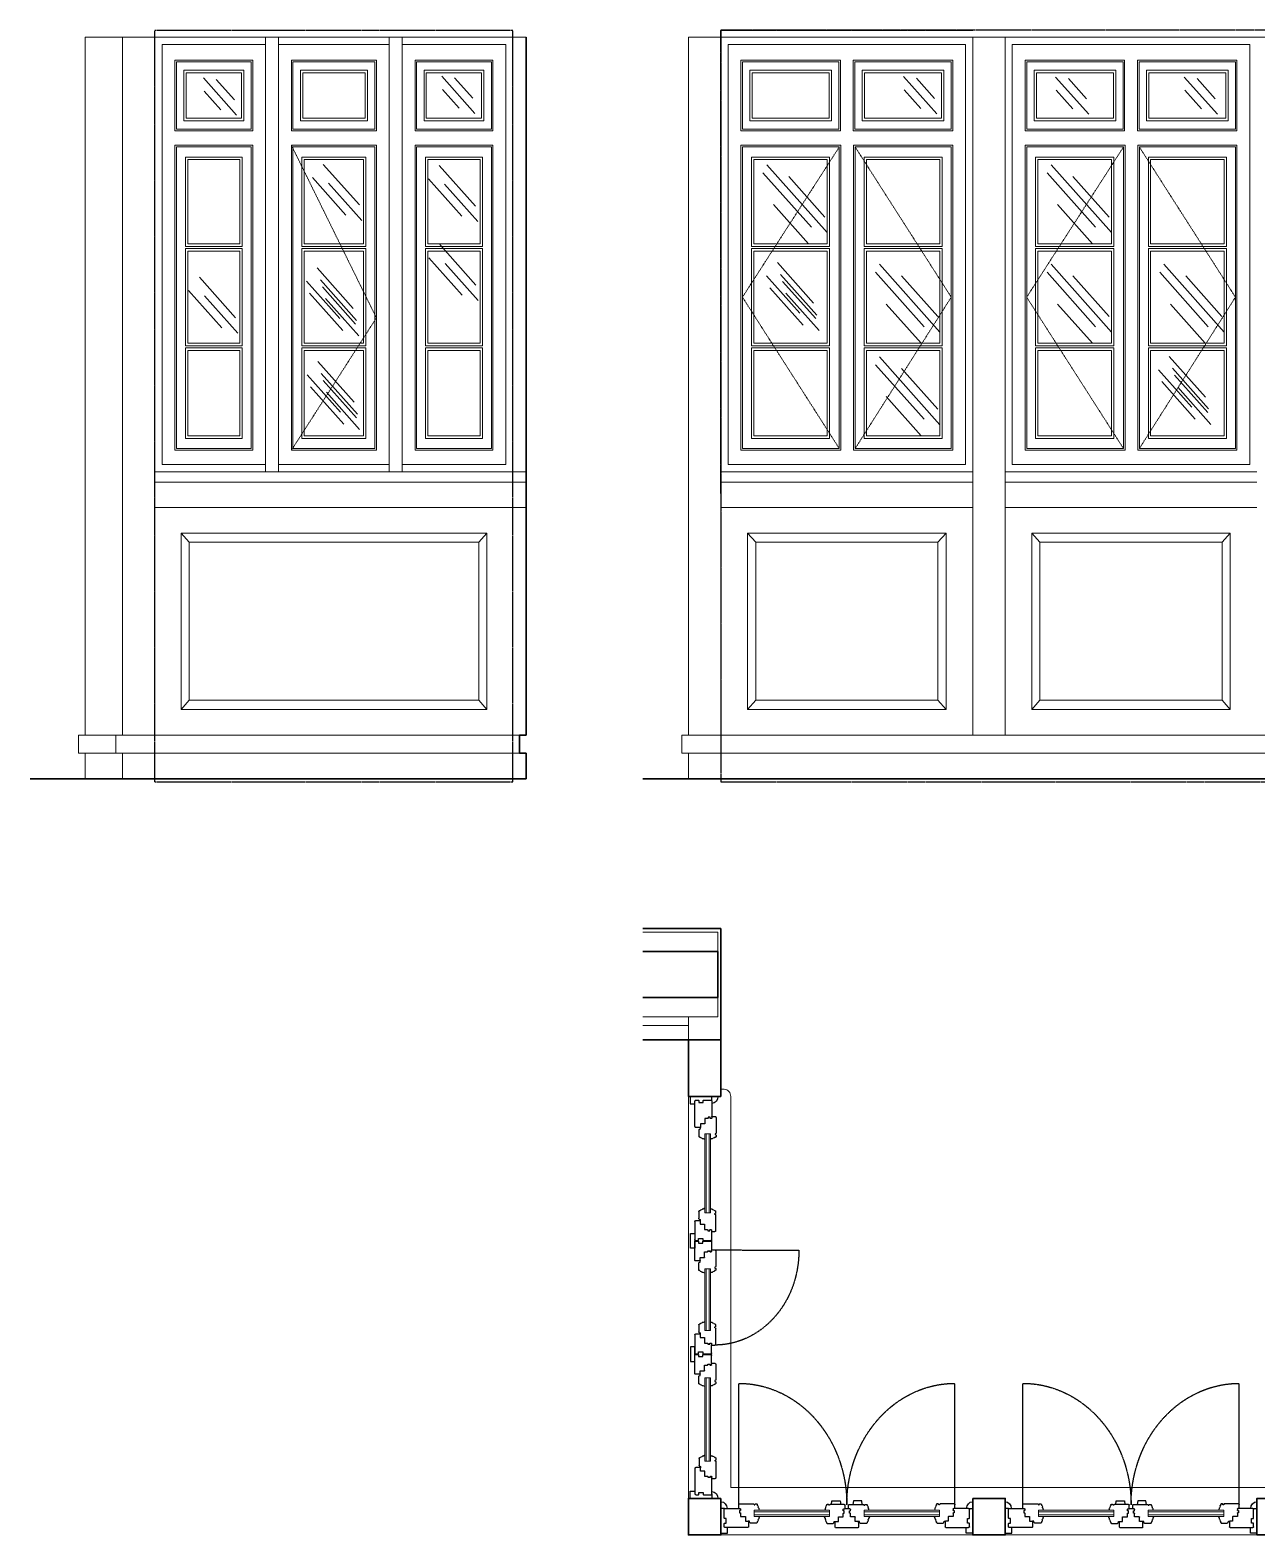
# Model space of a CAD drawing. Header units: inches. Extents: x -6116765 to 6074085, y -988255 to 3489801.
# Drawn here: x -1827500 to -849413, y 1199295 to 2399139 of the extents above; entities that cross this region are included whole.
import ezdxf

# ---------------------------------------------------------------- set-up
doc = ezdxf.new("R2010")
doc.units = ezdxf.units.IN
doc.linetypes.add('HIDDEN', pattern=[0.375, 0.25, -0.125])
for name, color, linetype, lineweight in [('0_11mm_Line_Weight', 8, 'Continuous', 9), ('0_18mm_Line_Weight', 1, 'Continuous', 18), ('0_35mm_Line_Weight', 4, 'Continuous', 35), ('Window_Elevations', 1, 'Continuous', 18), ('Window_Frames', 250, 'Continuous', 25), ('Window_Glass', 1, 'Continuous', 18), ('Window_Pivot_Lines', 91, 'Continuous', 9)]:
    doc.layers.add(name, color=color, linetype=linetype, lineweight=lineweight)
for name, color, linetype in [('Doors_swing', 8, 'Continuous'), ('HATCH', 7, 'Continuous'), ('Structural_Concrete', 250, 'Continuous'), ('Wall', 7, 'Continuous')]:
    doc.layers.add(name, color=color, linetype=linetype)

# ---------------------------------------------------------------- blocks, each defined once
blk = doc.blocks.new('A$C02976811')
at = {"layer": 'HATCH', "color": 8}
for p, q in [((0, 38.8), (235.5, 274.3)), ((8.9, 92.5), (150.2, 233.8)), ((61.9, 57.5), (251.5, 247.1)), ((73.7, 0), (210, 136.3))]:
    blk.add_line(p, q, dxfattribs=at)
blk = doc.blocks.new('A$C61F03520')
at = {"layer": 'HATCH', "color": 8}
for p, q in [((8.9, 53.7), (150.2, 195)), ((0, 0), (129.5, 129.5)), ((61.9, 18.7), (192, 148.8))]:
    blk.add_line(p, q, dxfattribs=at)
blk = doc.blocks.new('A$C7A1C2CAE')
at = {"layer": '0_11mm_Line_Weight'}
for p in [(12.7, 41.3), (0, 0)]:
    blk.add_blockref('A$C61F03520', p, dxfattribs=at)
blk = doc.blocks.new('A$C18D36F85')
at = {"layer": 'HATCH', "color": 8}
for p, q in [((0, 0), (129.5, 129.5)), ((8.9, 53.7), (79.6, 124.4)), ((61.9, 18.7), (126.9, 83.8))]:
    blk.add_line(p, q, dxfattribs=at)
blk = doc.blocks.new('doors_windows_set')
at = {"layer": '0_11mm_Line_Weight'}
for p, q in [((5144.2, 10433.3), (5144.2, 8007.6)), ((5271.2, 10433.3), (5271.2, 8007.6)), ((7065.6, 10433.3), (7065.6, 8922)), ((7497.2, 10433.3), (7497.2, 8922)), ((7548, 10433.3), (7548, 8922)), ((7979.7, 10433.3), (7979.7, 8922)), ((8030.5, 10433.3), (8030.5, 8922)), ((8589.1, 8007.6), (8589.1, 10433.3)), ((4189.8, 10407.9), (4189.8, 8947.4)), ((5116.5, 10407.9), (4189.8, 10407.9)), ((5116.5, 8947.4), (5116.5, 10407.9)), ((5298.9, 10407.9), (5298.9, 8947.4)), ((6225.6, 10407.9), (5298.9, 10407.9)), ((6225.6, 8947.4), (6225.6, 10407.9)), ((7093.3, 8947.4), (7093.3, 10407.9)), ((7497.2, 10407.9), (7093.3, 10407.9)), ((7979.7, 10407.9), (7548, 10407.9)), ((8434.4, 10407.9), (8030.5, 10407.9)), ((8434.4, 8947.4), (8434.4, 10407.9)), ((4189.8, 8947.4), (5116.5, 8947.4)), ((5298.9, 8947.4), (6225.6, 8947.4)), ((7093.3, 8947.4), (7497.2, 8947.4)), ((7548, 8947.4), (7979.7, 8947.4)), ((8030.5, 8947.4), (8434.4, 8947.4)), ((5144.2, 8922), (4162.1, 8922)), ((6253.3, 8922), (5271.2, 8922)), ((7013.8, 8922), (8462.1, 8922)), ((8462.1, 8922), (7065.6, 8922)), ((5144.2, 8887), (4162.1, 8887)), ((6253.3, 8887), (5271.2, 8887)), ((7013.8, 8887), (8462.1, 8887)), ((5144.2, 8798.1), (4162.1, 8798.1)), ((6253.3, 8798.1), (5271.2, 8798.1)), ((7013.8, 8798.1), (8462.1, 8798.1)), ((4266, 8096.5), (4266, 8709.2)), ((4297.7, 8677.5), (4266, 8709.2)), ((4266, 8709.2), (5040.3, 8709.2)), ((5008.6, 8677.5), (5040.3, 8709.2)), ((5040.3, 8709.2), (5040.3, 8096.5)), ((5375.1, 8096.5), (5375.1, 8709.2)), ((5406.9, 8677.5), (5375.1, 8709.2)), ((5375.1, 8709.2), (6149.4, 8709.2)), ((6117.7, 8677.5), (6149.4, 8709.2)), ((6149.4, 8709.2), (6149.4, 8096.5)), ((7167.2, 8709.2), (8360.5, 8709.2)), ((7167.2, 8709.2), (7167.2, 8096.5)), ((7198.9, 8677.5), (7167.2, 8709.2)), ((8328.8, 8677.5), (8360.5, 8709.2)), ((8360.5, 8709.2), (8360.5, 8096.5)), ((4297.7, 8128.2), (4297.7, 8677.5)), ((4297.7, 8677.5), (5008.6, 8677.5)), ((5008.6, 8677.5), (5008.6, 8128.2)), ((5406.9, 8128.2), (5406.9, 8677.5)), ((5406.9, 8677.5), (6117.7, 8677.5)), ((6117.7, 8677.5), (6117.7, 8128.2)), ((7198.9, 8677.5), (8328.8, 8677.5)), ((7198.9, 8677.5), (7198.9, 8128.2)), ((8328.8, 8677.5), (8328.8, 8128.2)), ((4266, 8096.5), (4297.7, 8128.2)), ((5008.6, 8128.2), (4297.7, 8128.2)), ((5040.3, 8096.5), (5008.6, 8128.2)), ((5375.1, 8096.5), (5406.9, 8128.2)), ((6117.7, 8128.2), (5406.9, 8128.2)), ((6149.4, 8096.5), (6117.7, 8128.2)), ((7198.9, 8128.2), (7167.2, 8096.5)), ((8328.8, 8128.2), (7198.9, 8128.2)), ((8328.8, 8128.2), (8360.5, 8096.5)), ((5040.3, 8096.5), (4266, 8096.5)), ((6149.4, 8096.5), (5375.1, 8096.5)), ((8360.5, 8096.5), (7167.2, 8096.5)), ((2925.9, 8007.6), (6380.3, 8007.6)), ((8589.1, 8007.6), (7039.2, 8007.6)), ((8589.1, 8007.6), (8614.5, 8007.6)), ((8614.5, 8007.6), (8614.5, 7944.1)), ((8614.5, 8007.6), (8735.1, 8007.6)), ((2925.9, 7944.1), (6380.3, 7944.1)), ((7039.2, 7944.1), (8589.1, 7944.1)), ((8614.5, 7944.1), (8589.1, 7944.1)), ((8589.1, 7944.1), (8589.1, 7855.2)), ((8614.5, 7944.1), (8735.1, 7944.1))]:
    blk.add_line(p, q, dxfattribs=at)
for points in [[(4239.8, 10107.6), (4628.1, 10107.6), (4628.1, 10353.4), (4239.8, 10353.4)], [(4245.8, 10113.6), (4622.1, 10113.6), (4622.1, 10347.4), (4245.8, 10347.4)], [(4274.8, 10142.6), (4593.1, 10142.6), (4593.1, 10318.4), (4274.8, 10318.4)], [(4283.8, 10151.6), (4584.1, 10151.6), (4584.1, 10309.4), (4283.8, 10309.4)], [(4678.1, 10107.6), (5066.5, 10107.6), (5066.5, 10353.4), (4678.1, 10353.4)], [(4684.1, 10113.6), (5060.5, 10113.6), (5060.5, 10347.4), (4684.1, 10347.4)], [(4713.1, 10142.6), (5031.5, 10142.6), (5031.5, 10318.4), (4713.1, 10318.4)], [(4722.1, 10151.6), (5022.5, 10151.6), (5022.5, 10309.4), (4722.1, 10309.4)], [(5348.9, 10107.6), (5737.3, 10107.6), (5737.3, 10353.4), (5348.9, 10353.4)], [(5354.9, 10113.6), (5731.3, 10113.6), (5731.3, 10347.4), (5354.9, 10347.4)], [(5383.9, 10142.6), (5702.3, 10142.6), (5702.3, 10318.4), (5383.9, 10318.4)], [(5392.9, 10151.6), (5693.3, 10151.6), (5693.3, 10309.4), (5392.9, 10309.4)], [(5787.3, 10107.6), (6175.6, 10107.6), (6175.6, 10353.4), (5787.3, 10353.4)], [(5793.3, 10113.6), (6169.6, 10113.6), (6169.6, 10347.4), (5793.3, 10347.4)], [(5822.3, 10142.6), (6140.6, 10142.6), (6140.6, 10318.4), (5822.3, 10318.4)], [(5831.3, 10151.6), (6131.6, 10151.6), (6131.6, 10309.4), (5831.3, 10309.4)], [(7143.3, 10107.6), (7447.2, 10107.6), (7447.2, 10353.4), (7143.3, 10353.4)], [(7149.3, 10113.6), (7441.2, 10113.6), (7441.2, 10347.4), (7149.3, 10347.4)], [(7178.3, 10142.6), (7412.2, 10142.6), (7412.2, 10318.4), (7178.3, 10318.4)], [(7187.3, 10151.6), (7403.2, 10151.6), (7403.2, 10309.4), (7187.3, 10309.4)], [(7598, 10107.6), (7929.7, 10107.6), (7929.7, 10353.4), (7598, 10353.4)], [(7604, 10113.6), (7923.7, 10113.6), (7923.7, 10347.4), (7604, 10347.4)], [(7633, 10142.6), (7894.7, 10142.6), (7894.7, 10318.4), (7633, 10318.4)], [(7642, 10151.6), (7885.7, 10151.6), (7885.7, 10309.4), (7642, 10309.4)], [(8384.4, 10107.6), (8080.5, 10107.6), (8080.5, 10353.4), (8384.4, 10353.4)], [(8378.4, 10113.6), (8086.5, 10113.6), (8086.5, 10347.4), (8378.4, 10347.4)], [(8349.4, 10142.6), (8115.5, 10142.6), (8115.5, 10318.4), (8349.4, 10318.4)], [(8340.4, 10151.6), (8124.5, 10151.6), (8124.5, 10309.4), (8340.4, 10309.4)], [(4239.8, 8997.4), (4626.7, 8997.4), (4626.7, 10057.6), (4239.8, 10057.6)], [(4245.8, 9003.4), (4620.7, 9003.4), (4620.7, 10051.6), (4245.8, 10051.6)], [(4676.7, 8997.4), (5066.5, 8997.4), (5066.5, 10057.6), (4676.7, 10057.6)], [(4682.7, 9003.4), (5060.5, 9003.4), (5060.5, 10051.6), (4682.7, 10051.6)], [(5348.9, 8997.4), (5735.8, 8997.4), (5735.8, 10057.6), (5348.9, 10057.6)], [(5354.9, 9003.4), (5729.8, 9003.4), (5729.8, 10051.6), (5354.9, 10051.6)], [(5785.8, 8997.4), (6175.6, 8997.4), (6175.6, 10057.6), (5785.8, 10057.6)], [(5791.8, 9003.4), (6169.6, 9003.4), (6169.6, 10051.6), (5791.8, 10051.6)], [(7143.3, 8997.4), (7447.2, 8997.4), (7447.2, 10057.6), (7143.3, 10057.6)], [(7149.3, 9003.4), (7441.2, 9003.4), (7441.2, 10051.6), (7149.3, 10051.6)], [(7598, 8997.4), (7929.7, 8997.4), (7929.7, 10057.6), (7598, 10057.6)], [(7604, 9003.4), (7923.7, 9003.4), (7923.7, 10051.6), (7604, 10051.6)], [(8384.4, 8997.4), (8080.5, 8997.4), (8080.5, 10057.6), (8384.4, 10057.6)], [(8378.4, 9003.4), (8086.5, 9003.4), (8086.5, 10051.6), (8378.4, 10051.6)], [(4280.8, 9706.1), (4585.7, 9706.1), (4585.7, 10016.6), (4280.8, 10016.6)], [(4289.8, 9715.1), (4576.7, 9715.1), (4576.7, 10007.6), (4289.8, 10007.6)], [(5025.5, 9706.1), (4720.6, 9706.1), (4720.6, 10016.6), (5025.5, 10016.6)], [(5016.5, 9715.1), (4729.6, 9715.1), (4729.6, 10007.6), (5016.5, 10007.6)], [(5389.9, 9706.1), (5694.8, 9706.1), (5694.8, 10016.6), (5389.9, 10016.6)], [(5398.9, 9715.1), (5685.8, 9715.1), (5685.8, 10007.6), (5398.9, 10007.6)], [(6134.6, 9706.1), (5829.8, 9706.1), (5829.8, 10016.6), (6134.6, 10016.6)], [(6125.6, 9715.1), (5838.8, 9715.1), (5838.8, 10007.6), (6125.6, 10007.6)], [(7184.3, 9706.1), (7406.2, 9706.1), (7406.2, 10016.6), (7184.3, 10016.6)], [(7193.3, 9715.1), (7397.2, 9715.1), (7397.2, 10007.6), (7193.3, 10007.6)], [(7639, 9706.1), (7888.7, 9706.1), (7888.7, 10016.6), (7639, 10016.6)], [(7648, 9715.1), (7879.7, 9715.1), (7879.7, 10007.6), (7648, 10007.6)], [(8343.4, 9706.1), (8121.5, 9706.1), (8121.5, 10016.6), (8343.4, 10016.6)], [(8334.4, 9715.1), (8130.5, 9715.1), (8130.5, 10007.6), (8334.4, 10007.6)], [(4280.8, 9360.4), (4585.7, 9360.4), (4585.7, 9698.7), (4280.8, 9698.7)], [(4289.8, 9369.4), (4576.7, 9369.4), (4576.7, 9689.7), (4289.8, 9689.7)], [(5025.5, 9360.4), (4720.6, 9360.4), (4720.6, 9698.7), (5025.5, 9698.7)], [(5016.5, 9369.4), (4729.6, 9369.4), (4729.6, 9689.7), (5016.5, 9689.7)], [(5389.9, 9360.4), (5694.8, 9360.4), (5694.8, 9698.7), (5389.9, 9698.7)], [(5398.9, 9369.4), (5685.8, 9369.4), (5685.8, 9689.7), (5398.9, 9689.7)], [(6134.6, 9360.4), (5829.8, 9360.4), (5829.8, 9698.7), (6134.6, 9698.7)], [(6125.6, 9369.4), (5838.8, 9369.4), (5838.8, 9689.7), (6125.6, 9689.7)], [(7184.3, 9360.4), (7406.2, 9360.4), (7406.2, 9698.7), (7184.3, 9698.7)], [(7193.3, 9369.4), (7397.2, 9369.4), (7397.2, 9689.7), (7193.3, 9689.7)], [(7639, 9360.4), (7888.7, 9360.4), (7888.7, 9698.7), (7639, 9698.7)], [(7648, 9369.4), (7879.7, 9369.4), (7879.7, 9689.7), (7648, 9689.7)], [(8343.4, 9360.4), (8121.5, 9360.4), (8121.5, 9698.7), (8343.4, 9698.7)], [(8334.4, 9369.4), (8130.5, 9369.4), (8130.5, 9689.7), (8334.4, 9689.7)], [(4280.8, 9038.4), (4585.7, 9038.4), (4585.7, 9353), (4280.8, 9353)], [(4289.8, 9047.4), (4576.7, 9047.4), (4576.7, 9344), (4289.8, 9344)], [(5025.5, 9038.4), (4720.6, 9038.4), (4720.6, 9353), (5025.5, 9353)], [(5016.5, 9047.4), (4729.6, 9047.4), (4729.6, 9344), (5016.5, 9344)], [(5389.9, 9038.4), (5694.8, 9038.4), (5694.8, 9353), (5389.9, 9353)], [(5398.9, 9047.4), (5685.8, 9047.4), (5685.8, 9344), (5398.9, 9344)], [(6134.6, 9038.4), (5829.8, 9038.4), (5829.8, 9353), (6134.6, 9353)], [(6125.6, 9047.4), (5838.8, 9047.4), (5838.8, 9344), (6125.6, 9344)], [(7184.3, 9038.4), (7406.2, 9038.4), (7406.2, 9353), (7184.3, 9353)], [(7193.3, 9047.4), (7397.2, 9047.4), (7397.2, 9344), (7193.3, 9344)], [(7639, 9038.4), (7888.7, 9038.4), (7888.7, 9353), (7639, 9353)], [(7648, 9047.4), (7879.7, 9047.4), (7879.7, 9344), (7648, 9344)], [(8343.4, 9038.4), (8121.5, 9038.4), (8121.5, 9353), (8343.4, 9353)], [(8334.4, 9047.4), (8130.5, 9047.4), (8130.5, 9344), (8334.4, 9344)]]:
    blk.add_lwpolyline(points, close=True, dxfattribs=at)
at = {"layer": '0_18mm_Line_Weight'}
for p, q in [((6557.9, 7322.4), (6265.8, 7322.4)), ((6265.8, 7255.4), (6265.8, 7322.4)), ((6265.8, 7095.4), (6265.8, 7028.4)), ((6265.8, 7028.4), (6557.9, 7028.4)), ((6380.3, 6948.4), (6380.3, 7028.4)), ((6380.3, 6998.4), (6557.9, 6998.4)), ((6380.3, 5354.2), (6380.3, 6750.7)), ((6215.2, 5392.3), (3091, 5392.3)), ((5144.2, 5227.2), (4162.1, 5227.2)), ((6253.3, 5227.2), (5271.2, 5227.2))]:
    blk.add_line(p, q, dxfattribs=at)
blk.add_lwpolyline([(6215.2, 5392.3), (6215.2, 6750.7, -0.414214), (6240.6, 6776.1), (6253.3, 6776.1)], format="xyb", dxfattribs=at)
at = {"layer": '0_35mm_Line_Weight'}
for p, q in [((7013.8, 10433.3), (7013.8, 8007.6)), ((7013.8, 8007.6), (7039.2, 8007.6)), ((7039.2, 8007.6), (7039.2, 7944.1)), ((7039.2, 7944.1), (7013.8, 7944.1)), ((7013.8, 7944.1), (7013.8, 7855.2)), ((6557.9, 7855.2), (2748.4, 7855.2)), ((8949.4, 7855.2), (7013.8, 7855.2)), ((6557.9, 7334.9), (6253.3, 7334.9)), ((6253.3, 6948.4), (6253.3, 7334.9)), ((6265.8, 7255.4), (6557.9, 7255.4)), ((6265.8, 7095.4), (6265.8, 7255.4)), ((6557.9, 7095.4), (6265.8, 7095.4)), ((6253.3, 6750.7), (6253.3, 6948.4)), ((6253.3, 6948.4), (6557.9, 6948.4)), ((6380.3, 6948.4), (6380.3, 6750.7)), ((6380.3, 6750.7), (6253.3, 6750.7))]:
    blk.add_line(p, q, dxfattribs=at)
for points in [[(4035.1, 5354.2), (4162.1, 5354.2), (4162.1, 5227.2), (4035.1, 5227.2)], [(5271.2, 5354.2), (5144.2, 5354.2), (5144.2, 5227.2), (5271.2, 5227.2)], [(6253.3, 5354.2), (6380.3, 5354.2), (6380.3, 5227.2), (6253.3, 5227.2)]]:
    blk.add_lwpolyline(points, close=True, dxfattribs=at)
at = {"layer": 'Doors_swing', "color": 8, "linetype": 'HIDDEN', "ltscale": 7}
for p, q in [((6276.5, 6217.7), (5949.5, 6217)), ((4231.2, 5331.9), (4231.2, 5753.9)), ((5075.1, 5331.9), (5075.1, 5753.9)), ((5340.3, 5331.9), (5340.3, 5753.9)), ((6184.3, 5331.9), (6184.3, 5753.9))]:
    blk.add_line(p, q, dxfattribs=at)
for centre, radius, start, end in [((6277.1, 6214.7), 327.6, 179.5995, 269.9989), ((4231.2, 5331.9), 422, 359.996, 90.004), ((5075.1, 5331.9), 422, 90.0007, 179.9993), ((5340.3, 5331.9), 422, 0.0007, 89.9993), ((6184.3, 5331.9), 422, 90.0007, 179.9993)]:
    blk.add_arc(centre, radius, start, end, dxfattribs=at)
at = {"layer": 'Structural_Concrete', "color": 2, "linetype": 'HIDDEN', "ltscale": 10}
for p, q in [((6253.3, 10457.9), (5271.2, 10457.9)), ((6253.3, 8847), (6253.3, 10457.9)), ((7065.6, 7845.2), (7065.6, 10457.9)), ((8462.1, 10457.9), (7065.6, 10457.9)), ((8462.1, 7845.2), (8462.1, 10457.9)), ((8462.1, 7845.2), (7065.6, 7845.2))]:
    blk.add_line(p, q, dxfattribs=at)
blk.add_lwpolyline([(3052.9, 10457.9), (6253.3, 10457.9), (6253.3, 7845.2), (3052.9, 7845.2)], close=True, dxfattribs=at)
at = {"layer": 'Window_Elevations', "color": 2}
for p, q in [((2925.9, 10433.3), (6380.3, 10433.3)), ((6253.3, 10433.3), (6253.3, 8007.6)), ((6380.3, 10433.3), (6380.3, 8007.6)), ((7013.8, 10433.3), (8735.1, 10433.3)), ((7065.6, 10433.3), (7065.6, 8922)), ((8462.1, 10433.3), (8462.1, 8007.6)), ((8735.1, 10433.3), (8735.1, 8007.6)), ((3052.9, 8007.6), (6253.3, 8007.6)), ((6380.3, 8007.6), (6405.7, 8007.6)), ((6405.7, 8007.6), (6405.7, 7944.1)), ((8735.1, 8007.6), (8760.5, 8007.6)), ((8760.5, 8007.6), (8760.5, 7944.1)), ((6405.7, 7944.1), (6380.3, 7944.1)), ((6380.3, 7944.1), (6380.3, 7855.2)), ((8760.5, 7944.1), (8735.1, 7944.1)), ((8735.1, 7944.1), (8735.1, 7855.2))]:
    blk.add_line(p, q, dxfattribs=at)
at = {"layer": 'Window_Frames'}
for p, q in [((6288.9, 6737.3), (6288.9, 6750.7)), ((6290.1, 6282.3), (6290.1, 6216.7)), ((6335.2, 6319.3), (6353.2, 6319.2)), ((6355.9, 6316.2), (6355.9, 6253.5)), ((6323.9, 6250.6), (6293.1, 6250.7)), ((6323.9, 6248.4), (6293.1, 6248.3)), ((6340.9, 6257.5), (6323.9, 6257.6)), ((6323.9, 6257.6), (6323.9, 6250.6)), ((6323.9, 6241.4), (6323.9, 6248.4)), ((6340.9, 6241.5), (6323.9, 6241.4)), ((6340.9, 6250.5), (6340.9, 6257.5)), ((6352.9, 6250.5), (6340.9, 6250.5)), ((6352.9, 6248.5), (6340.9, 6248.5)), ((6340.9, 6248.5), (6340.9, 6241.5)), ((6355.9, 6182.8), (6355.9, 6245.5)), ((6335.2, 6179.7), (6353.2, 6179.8)), ((6335.2, 5925.2), (6353.2, 5925.1)), ((6355.9, 5922.1), (6355.9, 5859.4)), ((6290.1, 5822.6), (6290.1, 5888.1)), ((6340.9, 5863.4), (6323.9, 5863.5)), ((6323.9, 5863.5), (6323.9, 5856.5)), ((6340.9, 5856.4), (6340.9, 5863.4)), ((6323.9, 5856.5), (6293.1, 5856.6)), ((6323.9, 5854.3), (6293.1, 5854.1)), ((6323.9, 5847.3), (6323.9, 5854.3)), ((6340.9, 5847.3), (6323.9, 5847.3)), ((6352.9, 5856.4), (6340.9, 5856.4)), ((6352.9, 5854.4), (6340.9, 5854.3)), ((6340.9, 5854.3), (6340.9, 5847.3)), ((6355.9, 5788.7), (6355.9, 5851.4)), ((6335.2, 5785.6), (6353.2, 5785.6)), ((6288.9, 5367.6), (6288.9, 5354.2)), ((4175.5, 5318.6), (4162.1, 5318.6)), ((4645.2, 5317.4), (4661.1, 5317.4)), ((5130.8, 5318.6), (5144.2, 5318.6)), ((5284.6, 5318.6), (5271.2, 5318.6)), ((5754.3, 5317.4), (5770.3, 5317.4)), ((6239.9, 5318.6), (6253.3, 5318.6))]:
    blk.add_line(p, q, dxfattribs=at)
for points in [[(6374, 6750.7), (6374, 6725.3), (6354.9, 6725.3)], [(4593.3, 5333.4), (4595.2, 5345.7), (4627.2, 5345.6), (4629.1, 5333.4)], [(4713, 5333.4), (4711.1, 5345.7), (4679.1, 5345.6), (4677.2, 5333.4)], [(5702.4, 5333.4), (5704.3, 5345.7), (5736.3, 5345.6), (5738.2, 5333.4)], [(5822.1, 5333.4), (5820.2, 5345.7), (5788.2, 5345.6), (5786.3, 5333.4)], [(6374, 5354.2), (6374, 5379.6), (6354.9, 5379.6)], [(4162.1, 5233.5), (4187.5, 5233.5), (4187.5, 5252.6)], [(5144.2, 5233.5), (5118.8, 5233.5), (5118.8, 5252.6)], [(5271.2, 5233.5), (5296.6, 5233.5), (5296.6, 5252.6)], [(6253.3, 5233.5), (6227.9, 5233.5), (6227.9, 5252.6)]]:
    blk.add_lwpolyline(points, dxfattribs=at)
for points in [[(6288.9, 6680.7), (6288.9, 6676.7, 0.414214), (6290.9, 6674.7), (6294.9, 6674.7, 0.414214), (6295.9, 6675.7), (6295.9, 6678.7), (6303.9, 6678.7), (6303.9, 6675.7, 0.414214), (6304.9, 6674.7), (6315.9, 6674.7), (6315.9, 6656.6, 0.414214), (6316.9, 6655.6), (6332.9, 6655.6), (6332.9, 6644.6, 0.414214), (6333.9, 6643.6), (6351.9, 6643.6, 0.414214), (6354.9, 6646.6), (6354.9, 6735, 0.414214), (6351.9, 6738), (6340.9, 6738), (6339.9, 6737), (6339.9, 6730), (6322.9, 6730), (6322.9, 6737), (6321.9, 6738), (6291.9, 6738, 0.414214), (6288.9, 6735)], [(6288.9, 5424.2), (6288.9, 5428.2, -0.414214), (6290.9, 5430.2), (6294.9, 5430.2, -0.414214), (6295.9, 5429.2), (6295.9, 5426.2), (6303.9, 5426.2), (6303.9, 5429.2, -0.414214), (6304.9, 5430.2), (6315.9, 5430.2), (6315.9, 5448.2, -0.414214), (6316.9, 5449.2), (6332.9, 5449.2), (6332.9, 5460.3, -0.414214), (6333.9, 5461.3), (6351.9, 5461.3, -0.414214), (6354.9, 5458.3), (6354.9, 5369.9, -0.414214), (6351.9, 5366.9), (6340.9, 5366.9), (6339.9, 5367.9), (6339.9, 5374.9), (6322.9, 5374.9), (6322.9, 5367.9), (6321.9, 5366.9), (6291.9, 5366.9, -0.414214), (6288.9, 5369.9)], [(4232.2, 5318.6), (4236.2, 5318.6, -0.414214), (4238.2, 5316.6), (4238.2, 5312.6, -0.414214), (4237.2, 5311.6), (4234.2, 5311.6), (4234.2, 5303.6), (4237.2, 5303.6, -0.414214), (4238.2, 5302.6), (4238.2, 5291.6), (4256.2, 5291.6, -0.414214), (4257.2, 5290.6), (4257.2, 5274.6), (4268.2, 5274.6, -0.414214), (4269.2, 5273.6), (4269.2, 5255.6, -0.414214), (4266.2, 5252.6), (4177.8, 5252.6, -0.414214), (4174.8, 5255.6), (4174.8, 5266.6), (4175.8, 5267.6), (4182.8, 5267.6), (4182.8, 5284.6), (4175.8, 5284.6), (4174.8, 5285.6), (4174.8, 5315.6, -0.414214), (4177.8, 5318.6)], [(5074.1, 5318.6), (5070.1, 5318.6, 0.414214), (5068.1, 5316.6), (5068.1, 5312.6, 0.414214), (5069.1, 5311.6), (5072.1, 5311.6), (5072.1, 5303.6), (5069.1, 5303.6, 0.414214), (5068.1, 5302.6), (5068.1, 5291.6), (5050.1, 5291.6, 0.414214), (5049.1, 5290.6), (5049.1, 5274.6), (5038.1, 5274.6, 0.414214), (5037.1, 5273.6), (5037.1, 5255.6, 0.414214), (5040.1, 5252.6), (5128.5, 5252.6, 0.414214), (5131.5, 5255.6), (5131.5, 5266.6), (5130.5, 5267.6), (5123.5, 5267.6), (5123.5, 5284.6), (5130.5, 5284.6), (5131.5, 5285.6), (5131.5, 5315.6, 0.414214), (5128.5, 5318.6)], [(5341.3, 5318.6), (5345.3, 5318.6, -0.414214), (5347.3, 5316.6), (5347.3, 5312.6, -0.414214), (5346.3, 5311.6), (5343.3, 5311.6), (5343.3, 5303.6), (5346.3, 5303.6, -0.414214), (5347.3, 5302.6), (5347.3, 5291.6), (5365.3, 5291.6, -0.414214), (5366.3, 5290.6), (5366.3, 5274.6), (5377.3, 5274.6, -0.414214), (5378.3, 5273.6), (5378.3, 5255.6, -0.414214), (5375.3, 5252.6), (5286.9, 5252.6, -0.414214), (5283.9, 5255.6), (5283.9, 5266.6), (5284.9, 5267.6), (5291.9, 5267.6), (5291.9, 5284.6), (5284.9, 5284.6), (5283.9, 5285.6), (5283.9, 5315.6, -0.414214), (5286.9, 5318.6)], [(6183.3, 5318.6), (6179.3, 5318.6, 0.414214), (6177.3, 5316.6), (6177.3, 5312.6, 0.414214), (6178.3, 5311.6), (6181.3, 5311.6), (6181.3, 5303.6), (6178.3, 5303.6, 0.414214), (6177.3, 5302.6), (6177.3, 5291.6), (6159.2, 5291.6, 0.414214), (6158.2, 5290.6), (6158.2, 5274.6), (6147.2, 5274.6, 0.414214), (6146.2, 5273.6), (6146.2, 5255.6, 0.414214), (6149.2, 5252.6), (6237.6, 5252.6, 0.414214), (6240.6, 5255.6), (6240.6, 5266.6), (6239.6, 5267.6), (6232.6, 5267.6), (6232.6, 5284.6), (6239.6, 5284.6), (6240.6, 5285.6), (6240.6, 5315.6, 0.414214), (6237.6, 5318.6)]]:
    blk.add_lwpolyline(points, format="xyb", close=True, dxfattribs=at)
for points in [[(6288.5, 6681.1), (6288.5, 6680.7, 0.548093), (6287.6, 6681.7), (6275.6, 6681.7, 0.414214), (6272.6, 6678.6), (6272.6, 6623.4, 0.339249), (6274.9, 6621.4), (6275.9, 6621.4), (6275.9, 6618.4), (6274.9, 6618.4, 0.330757), (6272.6, 6616.4), (6272.6, 6611.4, 0.325141), (6274.9, 6609.4), (6276.9, 6609.4, 0.244999), (6279.7, 6606.9), (6284.3, 6605.7, -0.180533), (6287, 6603.5), (6290.1, 6603.5), (6294, 6601.4)], [(6316.9, 6601), (6322, 6603.6), (6325, 6603.6, -0.180533), (6327.7, 6605.9), (6332.3, 6607.2, 0.244999), (6335, 6609.7), (6337, 6609.7, 0.414214), (6339, 6611.7), (6339, 6635.2, 0.31546), (6337, 6638), (6332.9, 6639.5), (6332.9, 6644.6)], [(6317, 6362.4), (6323.2, 6359.3), (6326.2, 6359.3, 0.180533), (6328.8, 6357), (6333.4, 6355.8, -0.244999), (6336.2, 6353.3), (6338.2, 6353.3, -0.414214), (6340.2, 6351.3), (6340.2, 6327.7, -0.31546), (6338.2, 6324.9), (6334.2, 6323.5), (6334.2, 6307.3), (6318.2, 6307.3, 0.414214), (6317.2, 6306.3), (6317.2, 6288.3), (6306.2, 6288.3, 0.414214), (6305.2, 6287.3), (6305.2, 6284.3), (6297.2, 6284.2), (6297.2, 6287.2, 0.414214), (6296.2, 6288.2), (6292.1, 6288.2, 0.414214), (6290.1, 6286.2), (6290.1, 6282.3), (6290.1, 6282.3, -0.414214), (6289.1, 6281.3), (6277.1, 6281.3, -0.414214), (6274.1, 6284.3), (6274.1, 6339.3, -0.413723), (6276.1, 6341.3), (6277.1, 6341.3), (6277.1, 6344.3), (6276.1, 6344.3, -0.414214), (6274.1, 6346.3), (6274.1, 6351.3, -0.414214), (6276.1, 6353.3), (6278.1, 6353.3, -0.244999), (6280.8, 6355.8), (6285.5, 6357, 0.180533), (6288.1, 6359.3), (6291.3, 6359.2), (6294, 6360.7)], [(6317, 6136.6), (6323.2, 6139.7), (6326.2, 6139.7, -0.180533), (6328.8, 6142), (6333.4, 6143.2, 0.244999), (6336.2, 6145.7), (6338.2, 6145.7, 0.414214), (6340.2, 6147.7), (6340.2, 6171.3, 0.31546), (6338.2, 6174.1), (6334.2, 6175.5), (6334.2, 6191.7), (6318.2, 6191.7, -0.414214), (6317.2, 6192.7), (6317.2, 6210.7), (6306.2, 6210.8, -0.414214), (6305.2, 6211.8), (6305.2, 6214.8), (6297.2, 6214.8), (6297.2, 6211.8, -0.414214), (6296.2, 6210.8), (6292.1, 6210.8, -0.414214), (6290.1, 6212.8), (6290.1, 6216.7), (6290.1, 6216.7, 0.414214), (6289.1, 6217.7), (6277.1, 6217.7, 0.414214), (6274.1, 6214.7), (6274.1, 6159.8, 0.413723), (6276.1, 6157.8), (6277.1, 6157.8), (6277.1, 6154.8), (6276.1, 6154.8, 0.414214), (6274.1, 6152.8), (6274.1, 6147.7, 0.414214), (6276.1, 6145.7), (6278.1, 6145.7, 0.244999), (6280.8, 6143.2), (6285.5, 6142, -0.180533), (6288.1, 6139.7), (6291.3, 6139.8), (6294, 6138.3)], [(6317, 5968.3), (6323.2, 5965.1), (6326.2, 5965.1, 0.180533), (6328.8, 5962.9), (6333.4, 5961.6, -0.244999), (6336.2, 5959.1), (6338.2, 5959.1, -0.414214), (6340.2, 5957.1), (6340.2, 5933.6, -0.31546), (6338.2, 5930.8), (6334.2, 5929.4), (6334.2, 5913.2), (6318.2, 5913.2, 0.414214), (6317.2, 5912.2), (6317.2, 5894.1), (6306.2, 5894.1, 0.414214), (6305.2, 5893.1), (6305.2, 5890.1), (6297.2, 5890.1), (6297.2, 5893.1, 0.414214), (6296.2, 5894.1), (6292.1, 5894.1, 0.414214), (6290.1, 5892.1), (6290.1, 5888.1), (6290.1, 5888.1, -0.414214), (6289.1, 5887.1), (6277.1, 5887.1, -0.414214), (6274.1, 5890.1), (6274.1, 5945.1, -0.413723), (6276.1, 5947.1), (6277.1, 5947.1), (6277.1, 5950.1), (6276.1, 5950.1, -0.414214), (6274.1, 5952.1), (6274.1, 5957.1, -0.414214), (6276.1, 5959.1), (6278.1, 5959.1, -0.244999), (6280.8, 5961.6), (6285.5, 5962.9, 0.180533), (6288.1, 5965.1), (6291.3, 5965.1), (6294, 5966.6)], [(6317, 5742.5), (6323.2, 5745.6), (6326.2, 5745.6, -0.180533), (6328.8, 5747.9), (6333.4, 5749.1, 0.244999), (6336.2, 5751.6), (6338.2, 5751.6, 0.414214), (6340.2, 5753.6), (6340.2, 5777.1, 0.31546), (6338.2, 5780), (6334.2, 5781.4), (6334.2, 5797.6), (6318.2, 5797.6, -0.414214), (6317.2, 5798.6), (6317.2, 5816.6), (6306.2, 5816.6, -0.414214), (6305.2, 5817.6), (6305.2, 5820.6), (6297.2, 5820.6), (6297.2, 5817.6, -0.414214), (6296.2, 5816.6), (6292.1, 5816.6, -0.414214), (6290.1, 5818.6), (6290.1, 5822.6), (6290.1, 5822.6, 0.414214), (6289.1, 5823.6), (6277.1, 5823.6, 0.414214), (6274.1, 5820.6), (6274.1, 5765.6, 0.413723), (6276.1, 5763.6), (6277.1, 5763.6), (6277.1, 5760.6), (6276.1, 5760.6, 0.414214), (6274.1, 5758.6), (6274.1, 5753.6, 0.414214), (6276.1, 5751.6), (6278.1, 5751.6, 0.244999), (6280.8, 5749.1), (6285.5, 5747.9, -0.180533), (6288.1, 5745.6), (6291.3, 5745.7), (6294, 5744.2)], [(6288.5, 5423.8), (6288.5, 5424.2, -0.548093), (6287.6, 5423.2), (6275.6, 5423.2, -0.414214), (6272.6, 5426.2), (6272.6, 5481.5, -0.339249), (6274.9, 5483.5), (6275.9, 5483.5), (6275.9, 5486.5), (6274.9, 5486.5, -0.330757), (6272.6, 5488.5), (6272.6, 5493.5, -0.325141), (6274.9, 5495.5), (6276.9, 5495.5, -0.244999), (6279.7, 5498), (6284.3, 5499.2, 0.180533), (6287, 5501.4), (6290.1, 5501.4), (6294, 5503.5)], [(6316.9, 5503.9), (6322, 5501.3), (6325, 5501.3, 0.180533), (6327.7, 5499), (6332.3, 5497.7, -0.244999), (6335, 5495.2), (6337, 5495.2, -0.414214), (6339, 5493.2), (6339, 5469.7, -0.31546), (6337, 5466.9), (6332.9, 5465.4), (6332.9, 5460.3)], [(4231.7, 5319), (4232.1, 5319, -0.548093), (4231.2, 5319.9), (4231.2, 5331.9, -0.414214), (4234.2, 5334.9), (4289.4, 5334.9, -0.339249), (4291.4, 5332.6), (4291.4, 5331.6), (4294.4, 5331.6), (4294.4, 5332.6, -0.330757), (4296.4, 5334.9), (4301.4, 5334.9, -0.325141), (4303.4, 5332.6), (4303.4, 5330.6, -0.244999), (4305.9, 5327.8), (4307.1, 5323.2, 0.180533), (4309.3, 5320.5), (4309.3, 5317.4), (4311.4, 5313.5)], [(4311.8, 5290.6), (4309.2, 5285.5), (4309.2, 5282.5, 0.180533), (4306.9, 5279.8), (4305.6, 5275.2, -0.244999), (4303.1, 5272.5), (4303.1, 5270.5, -0.414214), (4301.1, 5268.5), (4277.6, 5268.5, -0.31546), (4274.8, 5270.5), (4273.4, 5274.6), (4268.2, 5274.6)], [(4565, 5290.5), (4568.2, 5284.3), (4568.2, 5281.3, -0.180533), (4570.4, 5278.7), (4571.7, 5274, 0.244999), (4574.2, 5271.3), (4574.2, 5269.3, 0.414214), (4576.2, 5267.3), (4599.7, 5267.3, 0.31546), (4602.5, 5269.3), (4603.9, 5273.3), (4620.1, 5273.3), (4620.1, 5289.3, -0.414214), (4621.1, 5290.3), (4639.2, 5290.3), (4639.2, 5301.3, -0.414214), (4640.2, 5302.3), (4643.2, 5302.3), (4643.2, 5310.3), (4640.2, 5310.3, -0.414214), (4639.2, 5311.3), (4639.2, 5315.4, -0.414214), (4641.2, 5317.4), (4645.2, 5317.4), (4645.2, 5317.4, 0.414214), (4646.2, 5318.4), (4646.2, 5330.4, 0.414214), (4643.2, 5333.4), (4588.2, 5333.4, 0.413723), (4586.2, 5331.4), (4586.2, 5330.4), (4583.2, 5330.4), (4583.2, 5331.4, 0.414214), (4581.2, 5333.4), (4576.2, 5333.4, 0.414214), (4574.2, 5331.4), (4574.2, 5329.4, 0.244999), (4571.7, 5326.7), (4570.4, 5322, -0.180533), (4568.2, 5319.4), (4568.2, 5316.2), (4566.7, 5313.5)], [(4741.3, 5290.5), (4738.1, 5284.3), (4738.1, 5281.3, 0.180533), (4735.9, 5278.7), (4734.6, 5274, -0.244999), (4732.1, 5271.3), (4732.1, 5269.3, -0.414214), (4730.1, 5267.3), (4706.6, 5267.3, -0.31546), (4703.8, 5269.3), (4702.4, 5273.3), (4686.2, 5273.3), (4686.1, 5289.3, 0.414214), (4685.1, 5290.3), (4667.1, 5290.3), (4667.1, 5301.3, 0.414214), (4666.1, 5302.3), (4663.1, 5302.3), (4663.1, 5310.3), (4666.1, 5310.3, 0.414214), (4667.1, 5311.3), (4667.1, 5315.4, 0.414214), (4665.1, 5317.4), (4661.1, 5317.4), (4661.1, 5317.4, -0.414214), (4660.1, 5318.4), (4660.1, 5330.4, -0.414214), (4663.1, 5333.4), (4718.1, 5333.4, -0.413723), (4720.1, 5331.4), (4720.1, 5330.4), (4723.1, 5330.4), (4723.1, 5331.4, -0.414214), (4725.1, 5333.4), (4730.1, 5333.4, -0.414214), (4732.1, 5331.4), (4732.1, 5329.4, -0.244999), (4734.6, 5326.7), (4735.9, 5322, 0.180533), (4738.1, 5319.4), (4738.1, 5316.2), (4739.6, 5313.5)], [(4994.5, 5290.6), (4997.1, 5285.5), (4997.1, 5282.5, -0.180533), (4999.4, 5279.8), (5000.6, 5275.2, 0.244999), (5003.1, 5272.5), (5003.2, 5270.5, 0.414214), (5005.2, 5268.5), (5028.7, 5268.5, 0.31546), (5031.5, 5270.5), (5032.9, 5274.6), (5038.1, 5274.6)], [(5074.6, 5319), (5074.1, 5319, 0.548093), (5075.1, 5319.9), (5075.1, 5331.9, 0.414214), (5072.1, 5334.9), (5016.9, 5334.9, 0.339249), (5014.9, 5332.6), (5014.9, 5331.6), (5011.9, 5331.6), (5011.9, 5332.6, 0.330757), (5009.9, 5334.9), (5004.9, 5334.9, 0.325141), (5002.9, 5332.6), (5002.9, 5330.6, 0.244999), (5000.4, 5327.8), (4999.2, 5323.2, -0.180533), (4996.9, 5320.5), (4997, 5317.4), (4994.9, 5313.5)], [(5340.8, 5319), (5341.3, 5319, -0.548093), (5340.3, 5319.9), (5340.3, 5331.9, -0.414214), (5343.3, 5334.9), (5398.5, 5334.9, -0.339249), (5400.5, 5332.6), (5400.5, 5331.6), (5403.5, 5331.6), (5403.5, 5332.6, -0.330757), (5405.5, 5334.9), (5410.5, 5334.9, -0.325141), (5412.5, 5332.6), (5412.5, 5330.6, -0.244999), (5415, 5327.8), (5416.2, 5323.2, 0.180533), (5418.5, 5320.5), (5418.4, 5317.4), (5420.5, 5313.5)], [(5420.9, 5290.6), (5418.3, 5285.5), (5418.3, 5282.5, 0.180533), (5416, 5279.8), (5414.8, 5275.2, -0.244999), (5412.3, 5272.5), (5412.3, 5270.5, -0.414214), (5410.3, 5268.5), (5386.7, 5268.5, -0.31546), (5383.9, 5270.5), (5382.5, 5274.6), (5377.3, 5274.6)], [(5674.1, 5290.5), (5677.3, 5284.3), (5677.3, 5281.3, -0.180533), (5679.6, 5278.7), (5680.8, 5274, 0.244999), (5683.3, 5271.3), (5683.3, 5269.3, 0.414214), (5685.3, 5267.3), (5708.8, 5267.3, 0.31546), (5711.6, 5269.3), (5713.1, 5273.3), (5729.3, 5273.3), (5729.3, 5289.3, -0.414214), (5730.3, 5290.3), (5748.3, 5290.3), (5748.3, 5301.3, -0.414214), (5749.3, 5302.3), (5752.3, 5302.3), (5752.3, 5310.3), (5749.3, 5310.3, -0.414214), (5748.3, 5311.3), (5748.3, 5315.4, -0.414214), (5750.3, 5317.4), (5754.3, 5317.4), (5754.3, 5317.4, 0.414214), (5755.3, 5318.4), (5755.3, 5330.4, 0.414214), (5752.3, 5333.4), (5697.3, 5333.4, 0.413723), (5695.3, 5331.4), (5695.3, 5330.4), (5692.3, 5330.4), (5692.3, 5331.4, 0.414214), (5690.3, 5333.4), (5685.3, 5333.4, 0.414214), (5683.3, 5331.4), (5683.3, 5329.4, 0.244999), (5680.8, 5326.7), (5679.6, 5322, -0.180533), (5677.3, 5319.4), (5677.3, 5316.2), (5675.8, 5313.5)], [(5850.4, 5290.5), (5847.3, 5284.3), (5847.3, 5281.3, 0.180533), (5845, 5278.7), (5843.8, 5274, -0.244999), (5841.3, 5271.3), (5841.3, 5269.3, -0.414214), (5839.3, 5267.3), (5815.7, 5267.3, -0.31546), (5812.9, 5269.3), (5811.5, 5273.3), (5795.3, 5273.3), (5795.3, 5289.3, 0.414214), (5794.3, 5290.3), (5776.3, 5290.3), (5776.3, 5301.3, 0.414214), (5775.2, 5302.3), (5772.2, 5302.3), (5772.2, 5310.3), (5775.2, 5310.3, 0.414214), (5776.2, 5311.3), (5776.2, 5315.4, 0.414214), (5774.2, 5317.4), (5770.3, 5317.4), (5770.3, 5317.4, -0.414214), (5769.3, 5318.4), (5769.3, 5330.4, -0.414214), (5772.3, 5333.4), (5827.2, 5333.4, -0.413723), (5829.3, 5331.4), (5829.3, 5330.4), (5832.3, 5330.4), (5832.3, 5331.4, -0.414214), (5834.3, 5333.4), (5839.3, 5333.4, -0.414214), (5841.3, 5331.4), (5841.3, 5329.4, -0.244999), (5843.8, 5326.7), (5845, 5322, 0.180533), (5847.3, 5319.4), (5847.2, 5316.2), (5848.7, 5313.5)], [(6103.6, 5290.6), (6106.2, 5285.5), (6106.2, 5282.5, -0.180533), (6108.5, 5279.8), (6109.8, 5275.2, 0.244999), (6112.3, 5272.5), (6112.3, 5270.5, 0.414214), (6114.3, 5268.5), (6137.8, 5268.5, 0.31546), (6140.6, 5270.5), (6142.1, 5274.6), (6147.2, 5274.6)], [(6183.7, 5319), (6183.3, 5319, 0.548093), (6184.3, 5319.9), (6184.3, 5331.9, 0.414214), (6181.3, 5334.9), (6126, 5334.9, 0.339249), (6124, 5332.6), (6124, 5331.6), (6121, 5331.6), (6121, 5332.6, 0.330757), (6119, 5334.9), (6114, 5334.9, 0.325141), (6112, 5332.6), (6112, 5330.6, 0.244999), (6109.5, 5327.8), (6108.3, 5323.2, -0.180533), (6106.1, 5320.5), (6106.1, 5317.4), (6104, 5313.5)], [(4609.1, 5273.3, 0.185242), (4608.1, 5270.3), (4608.1, 5254.3, 0.414214), (4611.1, 5251.3), (4695.2, 5251.3, 0.397268), (4698.2, 5254.4), (4698.2, 5272.4, 0.414214), (4697.2, 5273.4)], [(5718.2, 5273.3, 0.185242), (5717.2, 5270.3), (5717.2, 5254.3, 0.414214), (5720.2, 5251.3), (5804.3, 5251.3, 0.397268), (5807.3, 5254.4), (5807.3, 5272.4, 0.414214), (5806.3, 5273.4)]]:
    blk.add_lwpolyline(points, format="xyb", dxfattribs=at)
for points in [[(6355.9, 6224.1), (6372.1, 6224.1), (6372.1, 6274.9), (6355.9, 6274.9)], [(6355.9, 5880.8), (6372.1, 5880.8), (6372.1, 5830), (6355.9, 5830)]]:
    blk.add_lwpolyline(points, close=True, dxfattribs=at)
for centre, radius, start, end in [((6288.9, 6750.7), 23.8, 180, 270), ((6335.2, 6318.3), 1, 89.7541, 179.7541), ((6353.4, 6316.7), 2.54, 349.1096, 94.13), ((6293.1, 6253.7), 3, 179.7541, 269.7541), ((6293.1, 6245.3), 3, 90.2459, 180.2459), ((6352.9, 6253.5), 3, 269.7541, 359.7541), ((6352.9, 6245.5), 3, 0.2459, 90.2459), ((6335.2, 6180.7), 1, 180.2459, 270.2459), ((6353.4, 6182.3), 2.54, 265.87, 10.8904), ((6335.2, 5924.2), 1, 89.7541, 179.7541), ((6353.4, 5922.6), 2.54, 349.1096, 94.13), ((6293.1, 5859.6), 3, 179.7541, 269.7541), ((6352.9, 5859.4), 3, 269.7541, 359.7541), ((6293.1, 5851.1), 3, 90.2459, 180.2459), ((6352.9, 5851.4), 3, 0.2459, 90.2459), ((6335.2, 5786.6), 1, 180.2459, 270.2459), ((6353.4, 5788.2), 2.54, 265.87, 10.8904), ((4162.1, 5318.6), 23.8, 360, 90), ((5144.2, 5318.6), 23.8, 90, 180), ((5271.2, 5318.6), 23.8, 360, 90), ((6253.3, 5318.6), 23.8, 90, 180), ((6288.9, 5354.2), 23.8, 90, 180)]:
    blk.add_arc(centre, radius, start, end, dxfattribs=at)
at = {"layer": 'Window_Glass'}
for p, q in [((6316.9, 6621.4), (6294, 6621.4)), ((6294, 6621.4), (6294, 6346.7)), ((6300, 6621.4), (6300, 6346.7)), ((6310.9, 6346.6), (6310.9, 6621.4)), ((6316.9, 6346.6), (6316.9, 6621.4)), ((6294, 6346.7), (6316.9, 6346.6)), ((6316.9, 6152.4), (6294, 6152.3)), ((6294, 6152.3), (6294, 5937.4)), ((6300, 6152.3), (6300, 5937.4)), ((6310.9, 5937.2), (6310.9, 6152.4)), ((6316.9, 5937.2), (6316.9, 6152.4)), ((6294, 5937.4), (6316.9, 5937.2)), ((6316.9, 5773.5), (6294, 5773.5)), ((6294, 5773.5), (6294, 5483.5)), ((6300, 5773.5), (6300, 5483.5)), ((6310.9, 5483.4), (6310.9, 5773.5)), ((6316.9, 5483.4), (6316.9, 5773.5)), ((6294, 5483.5), (6316.9, 5483.4)), ((4291.5, 5313.5), (4291.3, 5290.6)), ((4291.3, 5296.6), (4586, 5296.6)), ((4291.3, 5290.6), (4586, 5290.6)), ((4586, 5313.5), (4291.5, 5313.5)), ((4586, 5307.5), (4291.5, 5307.5)), ((4586, 5290.6), (4586, 5313.5)), ((4720.3, 5290.6), (4720.3, 5313.5)), ((4720.3, 5313.5), (5014.8, 5313.5)), ((4720.3, 5307.5), (5014.8, 5307.5)), ((5014.9, 5296.6), (4720.3, 5296.6)), ((5014.9, 5290.6), (4720.3, 5290.6)), ((5014.8, 5313.5), (5014.9, 5290.6)), ((5400.6, 5313.5), (5400.5, 5290.6)), ((5400.5, 5296.6), (5695.1, 5296.6)), ((5400.5, 5290.6), (5695.1, 5290.6)), ((5695.1, 5313.5), (5400.6, 5313.5)), ((5695.1, 5307.5), (5400.6, 5307.5)), ((5695.1, 5290.6), (5695.1, 5313.5)), ((5829.4, 5290.6), (5829.5, 5313.5)), ((6124.1, 5296.6), (5829.4, 5296.6)), ((6124.1, 5290.6), (5829.4, 5290.6)), ((5829.5, 5313.5), (6124, 5313.5)), ((5829.5, 5307.5), (6124, 5307.5)), ((6124, 5313.5), (6124.1, 5290.6))]:
    blk.add_line(p, q, dxfattribs=at)
at = {"layer": 'Window_Pivot_Lines', "color": 9, "linetype": 'HIDDEN', "ltscale": 10}
for points in [[(4620.7, 10051.6), (4245.8, 9529.5), (4620.7, 9003.4)], [(4682.7, 10051.6), (5060.5, 9529.5), (4682.7, 9003.4)], [(5729.8, 10051.6), (5354.9, 9529.5), (5729.8, 9003.4)], [(5791.8, 10051.6), (6169.6, 9529.5), (5791.8, 9003.4)], [(7929.7, 10057.6), (7598, 9457.6), (7929.7, 8997.4)]]:
    blk.add_lwpolyline(points, dxfattribs=at)
at = {"layer": '0_11mm_Line_Weight'}
for name, p in [('A$C18D36F85', (4315.9, 10165.1)), ('A$C18D36F85', (4818.2, 10165.2)), ('A$C18D36F85', (5411.2, 10166.6)), ('A$C18D36F85', (7213.4, 10167.7)), ('A$C18D36F85', (8143.3, 10162.2)), ('A$C61F03520', (7655.1, 9796.2)), ('A$C02976811', (4729.6, 9715.1)), ('A$C02976811', (5838.8, 9715.1)), ('A$C61F03520', (7202.3, 9792.3)), ('A$C61F03520', (7200.8, 9517.6)), ('A$C02976811', (4289.8, 9369.4)), ('A$C02976811', (4729.6, 9369.4)), ('A$C02976811', (5398.9, 9369.4)), ('A$C7A1C2CAE', (5870.5, 9413.7)), ('A$C61F03520', (7679.3, 9436.2)), ('A$C61F03520', (7666.6, 9394.9)), ('A$C61F03520', (8138.7, 9404.4)), ('A$C7A1C2CAE', (4341.4, 9087.2)), ('A$C02976811', (5398.9, 9047.4)), ('A$C7A1C2CAE', (7663.4, 9069.3))]:
    blk.add_blockref(name, p, dxfattribs=at)

msp = doc.modelspace()

# ---------------------------------------------------------------- block references
at = {"layer": 'Wall', "xscale": -204.3088964924482, "yscale": 229.3845259082618, "zscale": 204.3088964924482}
msp.add_blockref('doors_windows_set', (936.069, 266.519), dxfattribs=at)

doc.saveas('drawing.dxf')
